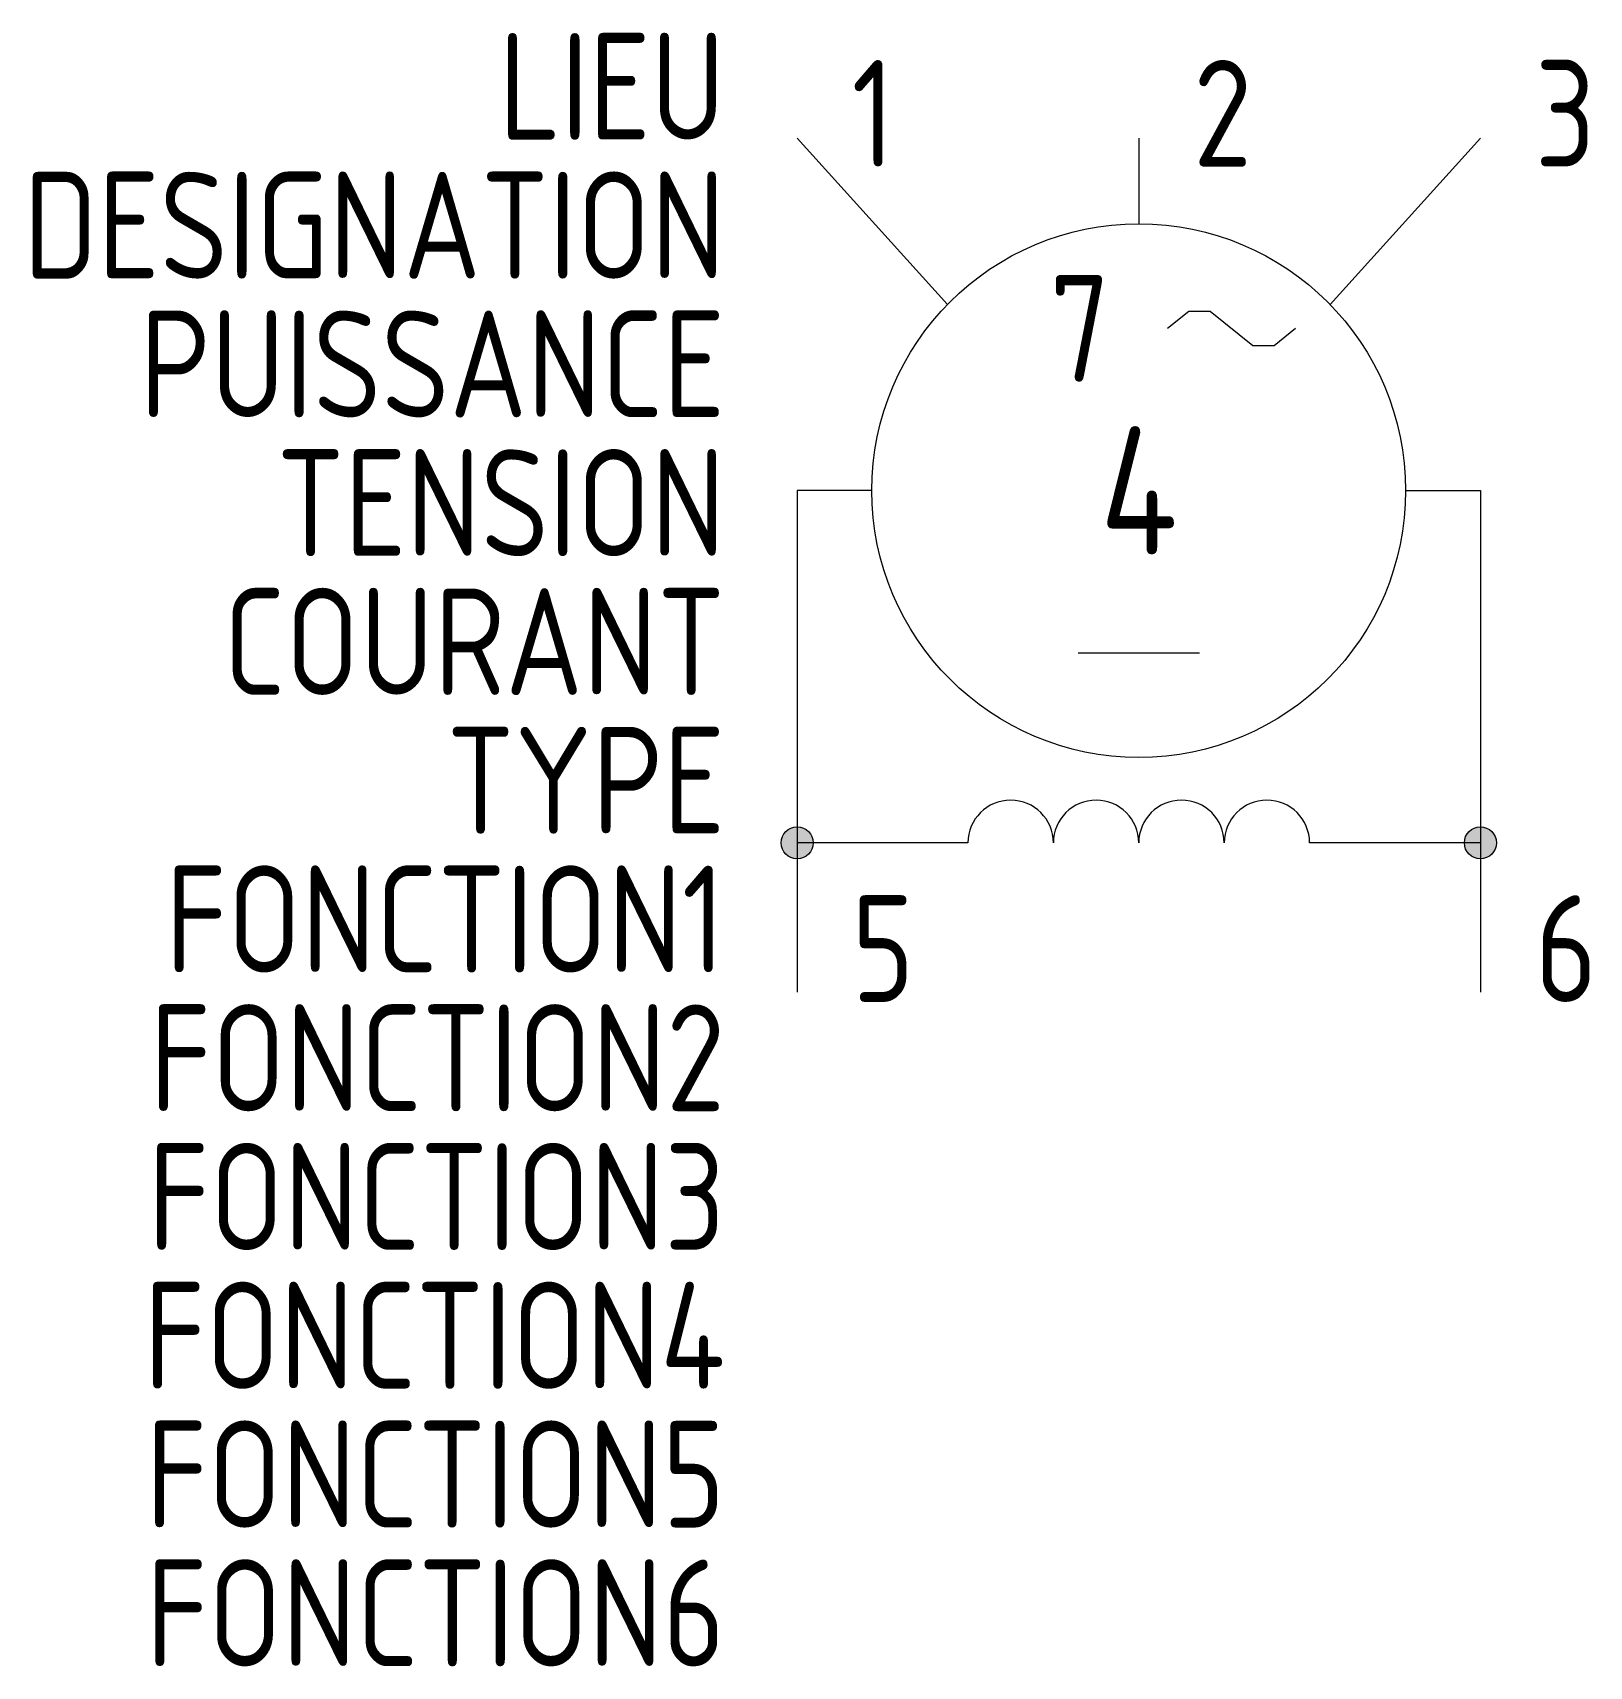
# Model space of a CAD drawing. Header units: millimetres. Extents: x -17.9 to 18.6, y -35.8 to 2.5.
import ezdxf
from ezdxf.enums import TextEntityAlignment as Align

# ---------------------------------------------------------------- set-up
doc = ezdxf.new("R2010")
doc.units = ezdxf.units.MM
for name, color, linetype in [('SYMB_FIL', 3, 'Continuous'), ('SYMB_FIL_FIN', 1, 'Continuous'), ('SYMB_TXT_CONTACT', 2, 'Continuous'), ('SYMB_TXT_NOM', 3, 'Continuous')]:
    doc.layers.add(name, color=color, linetype=linetype)
doc.styles.add('NET2_5', font='isocp.shx', dxfattribs={"width": 0.9, "height": 2.5})
doc.styles.add('NET_3', font='isocp.shx', dxfattribs={"width": 0.9, "height": 3})

msp = doc.modelspace()

# ---------------------------------------------------------------- hatches: boundary and pattern name
at = {"layer": 'SYMB_FIL'}
for points in [[(-0.375, -16.5, 1), (0.375, -16.5, 1)], [(15.625, -16.5, 1), (16.375, -16.5, 1)]]:
    msp.add_hatch(color=256, dxfattribs=at).paths.add_polyline_path(points)

# ---------------------------------------------------------------- linework, layer by layer
for p, q in [((0, 0), (3.52, -3.892)), ((8, 0), (8, -2)), ((16, 0), (12.48, -3.892)), ((1.75, -8.25), (0, -8.25)), ((0, -8.25), (0, -20)), ((14.25, -8.25), (16, -8.25)), ((16, -8.25), (16, -20)), ((4, -16.5), (0, -16.5)), ((16, -16.5), (12, -16.5))]:
    msp.add_line(p, q, dxfattribs=at)
for centre, radius in [((8, -8.25), 6.25), ((0, -16.5), 0.375), ((16, -16.5), 0.375)]:
    msp.add_circle(centre, radius, dxfattribs=at)
for centre in [(5, -16.5), (7, -16.5), (9, -16.5), (11, -16.5)]:
    msp.add_arc(centre, 1, 0, 180, dxfattribs=at)
at = {"layer": 'SYMB_FIL_FIN'}
for p, q in [((8.671, -4.45), (9.171, -4.05)), ((9.171, -4.05), (9.671, -4.05)), ((9.671, -4.05), (10.671, -4.85)), ((11.171, -4.85), (11.671, -4.45)), ((10.671, -4.85), (11.171, -4.85)), ((6.579, -12.05), (9.421, -12.05))]:
    msp.add_line(p, q, dxfattribs=at)

# ---------------------------------------------------------------- texts
at = {"layer": 'SYMB_TXT_CONTACT', "style": 'NET2_5', "width": 0.9, "flags": 8}
for tag, p, s in [('1', (1.275, -0.667), 'U'), ('2', (9.275, -0.667), 'V'), ('3', (17.275, -0.667), 'W'), ('5', (1.275, -20.225), 'EXC1'), ('6', (17.275, -20.225), 'EXC2')]:
    msp.add_attdef(tag, p, s, height=2.5, dxfattribs=at)
msp.add_attdef('7', text='3', height=2.5, dxfattribs=at).set_placement((7.329, -4.45), align=Align.MIDDLE_RIGHT)
at = {"layer": 'SYMB_TXT_CONTACT', "style": 'NET_3', "width": 0.9, "flags": 8}
msp.add_attdef('4', text='C', height=3, dxfattribs=at).set_placement((8, -8.25), align=Align.MIDDLE_CENTER)
at = {"layer": 'SYMB_TXT_NOM', "style": 'NET2_5', "width": 0.9, "flags": 8}
for tag, text, p in [('LIEU', '', (-1.687, -0.035)), ('DESIGNATION', '?', (-1.687, -3.285)), ('PUISSANCE', 'KVA', (-1.687, -6.535)), ('TENSION', 'V', (-1.687, -9.785)), ('COURANT', 'A', (-1.687, -13.035)), ('TYPE', '', (-1.687, -16.285)), ('FONCTION1', '', (-1.687, -19.535)), ('FONCTION2', '', (-1.687, -22.785)), ('FONCTION3', '', (-1.687, -26.035)), ('FONCTION4', '', (-1.687, -29.285)), ('FONCTION5', '', (-1.687, -32.535)), ('FONCTION6', '', (-1.687, -35.785))]:
    msp.add_attdef(tag, text=text, height=2.5, dxfattribs=at).set_placement(p, align=Align.RIGHT)

doc.saveas('drawing.dxf')
